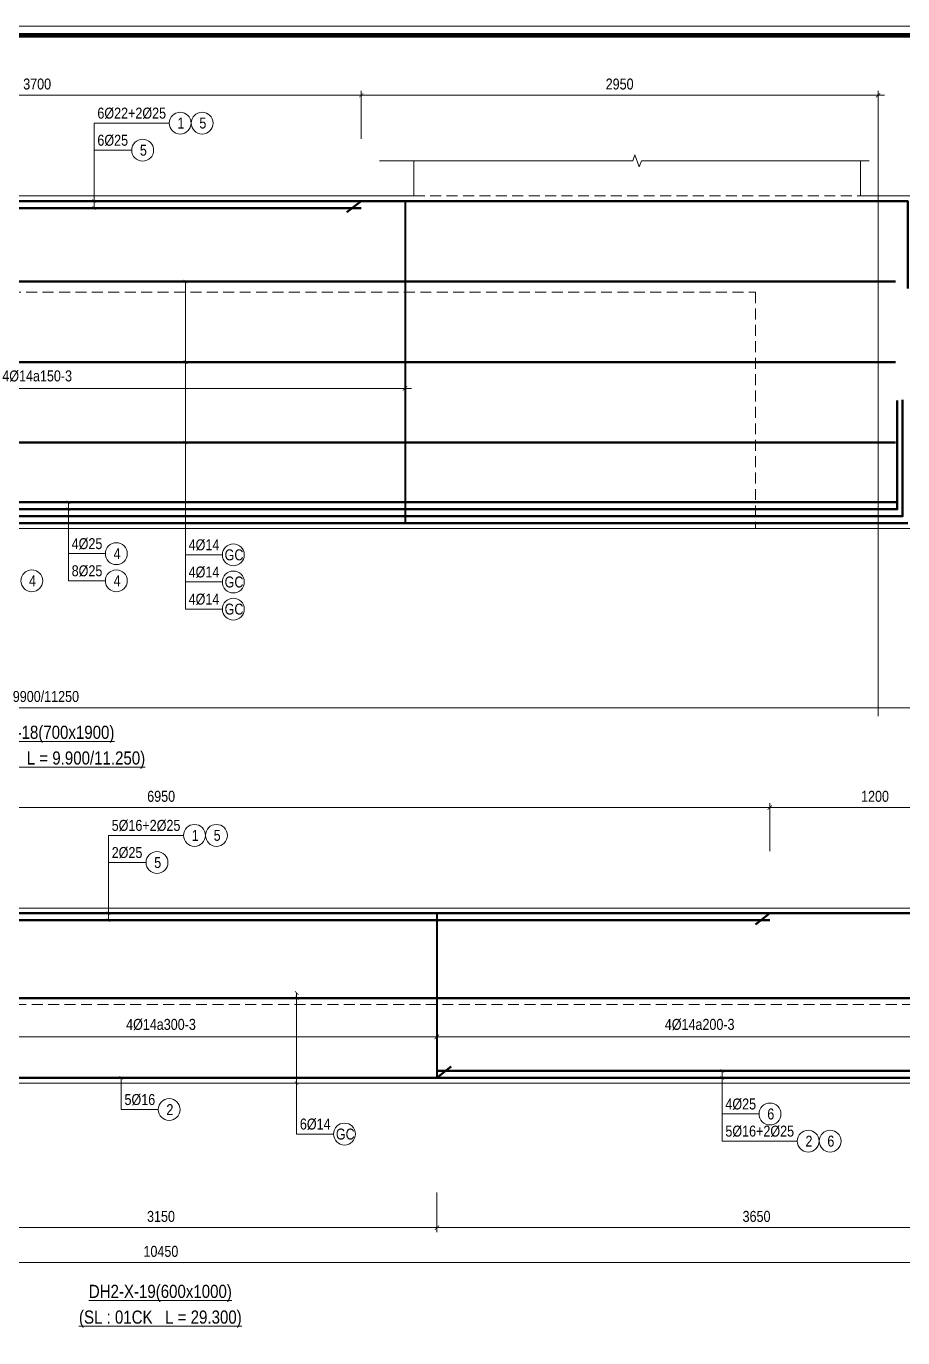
# Model space of a CAD drawing. Header units: millimetres. Extents: x 3014920 to 3563667, y -1638653 to -1356471.
# Drawn here: x 3243106 to 3248110, y -1593807 to -1586316 of the extents above; entities that cross this region are included whole.
import ezdxf
from ezdxf.enums import TextEntityAlignment as Align
from ezdxf.xclip import XClip

# ---------------------------------------------------------------- set-up
doc = ezdxf.new("R2010")
doc.units = ezdxf.units.MM
doc.header["$MEASUREMENT"] = 0
doc.header["$XCLIPFRAME"] = 0
doc.header["$PDMODE"] = 2
for name, pattern in [('6 TANG DIEN HINH 14-15$0$ACAD_ISO10W100', [18, 12, -3, 0, -3]), ('ACAD_ISO04W100', [30, 24, -3, 0, -3]), ('HIDDEN', [0.375, 0.25, -0.125])]:
    doc.linetypes.add(name, pattern=pattern)
doc.layers.get('0').update_dxf_attribs({"lineweight": 9})
doc.layers.get('Defpoints').update_dxf_attribs({"color": 10, "lineweight": 0})
for name, color, linetype, lineweight in [('CDAI', 21, 'Continuous', 40), ('CTHEP', 50, 'Continuous', 50), ('DBAO', 90, 'Continuous', 13), ('DGIONG', 130, 'Continuous', 13), ('KTH', 154, 'Continuous', 9), ('Net khuat', 8, 'HIDDEN', 13), ('TEXT', 7, 'Continuous', 15), ('TEXT P X', 1, 'Continuous', 9), ('TRUC', 251, 'ACAD_ISO04W100', 9)]:
    doc.layers.add(name, color=color, linetype=linetype, lineweight=lineweight)
doc.styles.add('Star-HelCon', font='VHELVCN_0.TTF')
doc.styles.add('TTP-HelCon', font='VHELVCN_0.TTF')
doc.styles.add('VNI-HELVE-CONDENSE', font='VHELVCN_0.TTF')
doc.dimstyles.new('kc-25', dxfattribs={"dimtxt": 62.5, "dimasz": 20, "dimexe": 20, "dimexo": 50, "dimgap": 25, "dimtad": 3, "dimdec": 0, "dimzin": 0, "dimdsep": 46, "dimtxsty": 'VNI-HELVE-CONDENSE', "dimblk": 'DIM', "dimcen": 2.5, "dimclrd": 256, "dimclre": 154, "dimclrt": 7, "dimaunit": 1, "dimadec": 0, "dimazin": 0, "dimtfac": 1, "dimtdec": 0, "dimtix": 1, "dimtmove": 0, "dimatfit": 3, "dimldrblk": 'DOT', "dimfxl": 1, "dimtolj": 1, "dimtzin": 0, "dimarcsym": 0})
doc.dimstyles.new('TTP-25', dxfattribs={"dimscale": 25, "dimtxt": 2.5, "dimasz": 1, "dimexe": 1, "dimexo": 1, "dimgap": 0.09, "dimtad": 0, "dimdec": 4, "dimrnd": 1, "dimzin": 9, "dimdsep": 46, "dimtxsty": 'TTP-HelCon', "dimblk": 'ARCHTICK', "dimcen": 0.09, "dimdle": 1.5, "dimclrd": 256, "dimclre": 256, "dimclrt": 7, "dimadec": 0, "dimazin": 0, "dimtfac": 1, "dimtdec": 4, "dimtmove": 0, "dimatfit": 3, "dimldrblk": 'ARCHTICK', "dimfxl": 1, "dimtvp": 1, "dimtolj": 1, "dimtzin": 0, "dimarcsym": 0})

# ---------------------------------------------------------------- blocks, each defined once
blk = doc.blocks.new('_ArchTick')
at = {"color": 0, "linetype": 'ByBlock', "const_width": 0.15}
blk.add_lwpolyline([(-0.5, -0.5), (0.5, 0.5)], dxfattribs=at)
blk = doc.blocks.new('*D1313')
at = {"layer": 'Defpoints', "color": 0, "transparency": 16777216}
for p in [(9670, -1910.2), (-230, -2470), (9670, -2895)]:
    blk.add_point(p, dxfattribs=at)
at = {"layer": 'KTH', "lineweight": -2, "transparency": 16777216}
for p, q in [((9670, -1935.2), (9670, -2920)), ((-230, -2495), (-230, -2920)), ((-267.5, -2895), (9707.5, -2895))]:
    blk.add_line(p, q, dxfattribs=at)
at = {"layer": 'KTH', "lineweight": -2, "transparency": 16777216, "xscale": 25, "yscale": 25, "zscale": 25, "rotation": 180}
blk.add_blockref('_ArchTick', (-230, -2895), dxfattribs=at)
at = {"layer": 'KTH', "lineweight": -2, "transparency": 16777216, "xscale": 25, "yscale": 25, "zscale": 25}
blk.add_blockref('_ArchTick', (9670, -2895), dxfattribs=at)
at = {"layer": 'KTH', "color": 7, "transparency": 16777216, "insert": (4720, -2830.1), "char_height": 62.5, "attachment_point": 5, "style": 'TTP-HelCon'}
blk.add_mtext('\\A1;9900/11250', dxfattribs=at)
blk = doc.blocks.new('DIM')
h = blk.add_hatch(color=1)
h.paths.add_polyline_path([(0.49, 0.29, 1), (0.29, 0.49), (-0.19, 0), (0.19, 0)])
h.paths.add_polyline_path([(0.19, 0), (-0.19, 0), (-0.49, -0.29, 1), (-0.29, -0.49)])
at = {"color": 9}
for p, q in [((-0.19, 0), (-1.5, 0)), ((0.19, 0), (1.5, 0))]:
    blk.add_line(p, q, dxfattribs=at)
at = {"color": 1}
for p, q in [((-0.49, -0.29), (0.29, 0.49)), ((-0.29, -0.49), (0.49, 0.29)), ((-0.19, 0), (0.19, 0))]:
    blk.add_line(p, q, dxfattribs=at)
blk.add_arc((-0.39, -0.39), 0.138, 135, 315, dxfattribs=at)
blk = doc.blocks.new('*D1314')
at = {"layer": 'Defpoints', "color": 0, "transparency": 16777216}
for p in [(2570, -572.9), (6770, -572.9), (6770, -1070)]:
    blk.add_point(p, dxfattribs=at)
at = {"layer": 'KTH', "lineweight": -2, "transparency": 16777216}
for p, q in [((2570, -597.9), (2570, -1095)), ((6770, -597.9), (6770, -1095)), ((2532.5, -1070), (6807.5, -1070))]:
    blk.add_line(p, q, dxfattribs=at)
at = {"layer": 'KTH', "lineweight": -2, "transparency": 16777216, "xscale": 25, "yscale": 25, "zscale": 25, "rotation": 180}
blk.add_blockref('_ArchTick', (2570, -1070), dxfattribs=at)
at = {"layer": 'KTH', "lineweight": -2, "transparency": 16777216, "xscale": 25, "yscale": 25, "zscale": 25}
blk.add_blockref('_ArchTick', (6770, -1070), dxfattribs=at)
at = {"layer": 'KTH', "color": 7, "transparency": 16777216, "insert": (4670, -1000.1), "char_height": 62.5, "attachment_point": 5, "style": 'TTP-HelCon'}
blk.add_mtext('\\A1;4Þ14a150-3', dxfattribs=at)
blk = doc.blocks.new('*D1315')
at = {"layer": 'Defpoints', "color": 0, "transparency": 16777216}
for p in [(9470, 604), (6520, 330), (9470, 330)]:
    blk.add_point(p, dxfattribs=at)
at = {"layer": 'KTH', "lineweight": -2, "transparency": 16777216}
for p, q in [((6482.5, 604), (9507.5, 604)), ((6520, 355), (6520, 629)), ((9470, 355), (9470, 629))]:
    blk.add_line(p, q, dxfattribs=at)
at = {"layer": 'KTH', "lineweight": -2, "transparency": 16777216, "xscale": 25, "yscale": 25, "zscale": 25, "rotation": 180}
blk.add_blockref('_ArchTick', (6520, 604), dxfattribs=at)
at = {"layer": 'KTH', "lineweight": -2, "transparency": 16777216, "xscale": 25, "yscale": 25, "zscale": 25}
blk.add_blockref('_ArchTick', (9470, 604), dxfattribs=at)
at = {"layer": 'KTH', "color": 7, "transparency": 16777216, "insert": (7995, 667.8), "char_height": 62.5, "attachment_point": 5, "style": 'TTP-HelCon'}
blk.add_mtext('\\A1;2950', dxfattribs=at)
blk = doc.blocks.new('*D1316')
at = {"layer": 'Defpoints', "color": 0, "transparency": 16777216}
for p in [(2820, 604), (2820, 330), (6520, 330)]:
    blk.add_point(p, dxfattribs=at)
at = {"layer": 'KTH', "lineweight": -2, "transparency": 16777216}
for p, q in [((6557.5, 604), (2782.5, 604)), ((2820, 355), (2820, 629)), ((6520, 355), (6520, 629))]:
    blk.add_line(p, q, dxfattribs=at)
at = {"layer": 'KTH', "lineweight": -2, "transparency": 16777216, "xscale": 25, "yscale": 25, "zscale": 25, "rotation": 180}
blk.add_blockref('_ArchTick', (2820, 604), dxfattribs=at)
at = {"layer": 'KTH', "lineweight": -2, "transparency": 16777216, "xscale": 25, "yscale": 25, "zscale": 25}
blk.add_blockref('_ArchTick', (6520, 604), dxfattribs=at)
at = {"layer": 'KTH', "color": 7, "transparency": 16777216, "insert": (4670, 667.8), "char_height": 62.5, "attachment_point": 5, "style": 'TTP-HelCon'}
blk.add_mtext('\\A1;3700', dxfattribs=at)
blk = doc.blocks.new('*D1909')
at = {"layer": 'Defpoints', "color": 0, "transparency": 16777216}
for p in [(48795.6, -6094.5), (51945.6, -6094.5), (51945.6, -6319.5)]:
    blk.add_point(p, dxfattribs=at)
at = {"layer": 'KTH', "lineweight": -2, "transparency": 16777216}
for p, q in [((48795.6, -6119.5), (48795.6, -6344.5)), ((51945.6, -6119.5), (51945.6, -6344.5)), ((48758.1, -6319.5), (51983.1, -6319.5))]:
    blk.add_line(p, q, dxfattribs=at)
at = {"layer": 'KTH', "lineweight": -2, "transparency": 16777216, "xscale": 25, "yscale": 25, "zscale": 25, "rotation": 180}
blk.add_blockref('_ArchTick', (48795.6, -6319.5), dxfattribs=at)
at = {"layer": 'KTH', "lineweight": -2, "transparency": 16777216, "xscale": 25, "yscale": 25, "zscale": 25}
blk.add_blockref('_ArchTick', (51945.6, -6319.5), dxfattribs=at)
at = {"layer": 'KTH', "color": 7, "transparency": 16777216, "insert": (50370.6, -6255.7), "char_height": 62.5, "attachment_point": 5, "style": 'TTP-HelCon'}
blk.add_mtext('\\A1;3150', dxfattribs=at)
blk = doc.blocks.new('*D1911')
at = {"layer": 'Defpoints', "color": 0, "transparency": 16777216}
for p in [(45145.2, -6094.2, 0), (55595.2, -6094.2, 0), (55595.2, -6519.1, 0)]:
    blk.add_point(p, dxfattribs=at)
at = {"layer": 'KTH', "lineweight": -2, "transparency": 16777216}
for p, q in [((45145.2, -6119.2, 0), (45145.2, -6544.1, 0)), ((55595.2, -6119.2, 0), (55595.2, -6544.1, 0)), ((45107.7, -6519.1, 0), (55632.7, -6519.1, 0))]:
    blk.add_line(p, q, dxfattribs=at)
at = {"layer": 'KTH', "lineweight": -2, "transparency": 16777216, "xscale": 25, "yscale": 25, "zscale": 25, "rotation": 180}
blk.add_blockref('_ArchTick', (45145.2, -6519.1, 0), dxfattribs=at)
at = {"layer": 'KTH', "lineweight": -2, "transparency": 16777216, "xscale": 25, "yscale": 25, "zscale": 25}
blk.add_blockref('_ArchTick', (55595.2, -6519.1, 0), dxfattribs=at)
at = {"layer": 'KTH', "color": 7, "transparency": 16777216, "insert": (50370.2, -6455.3, 0), "char_height": 62.5, "attachment_point": 5, "style": 'TTP-HelCon'}
blk.add_mtext('\\A1;10450', dxfattribs=at)
blk = doc.blocks.new('*D1912')
at = {"layer": 'Defpoints', "color": 0, "transparency": 16777216}
for p in [(48795.6, -5053.9), (51945.6, -5053.9), (51945.6, -5229.7)]:
    blk.add_point(p, dxfattribs=at)
at = {"layer": 'KTH', "lineweight": -2, "transparency": 16777216}
for p, q in [((48795.6, -5078.9), (48795.6, -5254.7)), ((51945.6, -5078.9), (51945.6, -5254.7)), ((48758.1, -5229.7), (51983.1, -5229.7))]:
    blk.add_line(p, q, dxfattribs=at)
at = {"layer": 'KTH', "lineweight": -2, "transparency": 16777216, "xscale": 25, "yscale": 25, "zscale": 25, "rotation": 180}
blk.add_blockref('_ArchTick', (48795.6, -5229.7), dxfattribs=at)
at = {"layer": 'KTH', "lineweight": -2, "transparency": 16777216, "xscale": 25, "yscale": 25, "zscale": 25}
blk.add_blockref('_ArchTick', (51945.6, -5229.7), dxfattribs=at)
at = {"layer": 'KTH', "color": 7, "transparency": 16777216, "insert": (50370.6, -5159.8), "char_height": 62.5, "attachment_point": 5, "style": 'TTP-HelCon'}
blk.add_mtext('\\A1;4Þ14a300-3', dxfattribs=at)
blk = doc.blocks.new('*D1913')
at = {"layer": 'Defpoints', "color": 0, "transparency": 16777216}
for p in [(51945.6, -6094.5), (55595.2, -6094.5), (51945.6, -6319.5)]:
    blk.add_point(p, dxfattribs=at)
at = {"layer": 'KTH', "lineweight": -2, "transparency": 16777216}
for p, q in [((51945.6, -6119.5), (51945.6, -6344.5)), ((55595.2, -6119.5), (55595.2, -6344.5)), ((55632.7, -6319.5), (51908.1, -6319.5))]:
    blk.add_line(p, q, dxfattribs=at)
at = {"layer": 'KTH', "lineweight": -2, "transparency": 16777216, "xscale": 25, "yscale": 25, "zscale": 25, "rotation": 180}
blk.add_blockref('_ArchTick', (51945.6, -6319.5), dxfattribs=at)
at = {"layer": 'KTH', "lineweight": -2, "transparency": 16777216, "xscale": 25, "yscale": 25, "zscale": 25}
blk.add_blockref('_ArchTick', (55595.2, -6319.5), dxfattribs=at)
at = {"layer": 'KTH', "color": 7, "transparency": 16777216, "insert": (53770.4, -6255.7), "char_height": 62.5, "attachment_point": 5, "style": 'TTP-HelCon'}
blk.add_mtext('\\A1;3650', dxfattribs=at)
blk = doc.blocks.new('*D1914')
at = {"layer": 'Defpoints', "color": 0, "transparency": 16777216}
for p in [(51945.6, -5053.9), (54945.9, -5045.9), (51945.6, -5229.7)]:
    blk.add_point(p, dxfattribs=at)
at = {"layer": 'KTH', "lineweight": -2, "transparency": 16777216}
for p, q in [((51945.6, -5078.9), (51945.6, -5254.7)), ((54945.9, -5070.9), (54945.9, -5254.7)), ((54983.4, -5229.7), (51908.1, -5229.7))]:
    blk.add_line(p, q, dxfattribs=at)
at = {"layer": 'KTH', "lineweight": -2, "transparency": 16777216, "xscale": 25, "yscale": 25, "zscale": 25, "rotation": 180}
blk.add_blockref('_ArchTick', (51945.6, -5229.7), dxfattribs=at)
at = {"layer": 'KTH', "lineweight": -2, "transparency": 16777216, "xscale": 25, "yscale": 25, "zscale": 25}
blk.add_blockref('_ArchTick', (54945.9, -5229.7), dxfattribs=at)
at = {"layer": 'KTH', "color": 7, "transparency": 16777216, "insert": (53445.7, -5159.8), "char_height": 62.5, "attachment_point": 5, "style": 'TTP-HelCon'}
blk.add_mtext('\\A1;4Þ14a200-3', dxfattribs=at)
blk = doc.blocks.new('*D1916')
at = {"layer": 'Defpoints', "color": 0, "transparency": 16777216}
for p in [(55046.6, -3920.2), (53846.6, -4194.2), (55046.6, -4294.2)]:
    blk.add_point(p, dxfattribs=at)
at = {"layer": 'KTH', "lineweight": -2, "transparency": 16777216}
for p, q in [((53809.1, -3920.2), (55084.1, -3920.2)), ((53846.6, -4169.2), (53846.6, -3895.2)), ((55046.6, -4269.2), (55046.6, -3895.2))]:
    blk.add_line(p, q, dxfattribs=at)
at = {"layer": 'KTH', "lineweight": -2, "transparency": 16777216, "xscale": 25, "yscale": 25, "zscale": 25, "rotation": 180}
blk.add_blockref('_ArchTick', (53846.6, -3920.2), dxfattribs=at)
at = {"layer": 'KTH', "lineweight": -2, "transparency": 16777216, "xscale": 25, "yscale": 25, "zscale": 25}
blk.add_blockref('_ArchTick', (55046.6, -3920.2), dxfattribs=at)
at = {"layer": 'KTH', "color": 7, "transparency": 16777216, "insert": (54446.6, -3856.3), "char_height": 62.5, "attachment_point": 5, "style": 'TTP-HelCon'}
blk.add_mtext('\\A1;1200', dxfattribs=at)
blk = doc.blocks.new('*D1917')
at = {"layer": 'Defpoints', "color": 0, "transparency": 16777216}
for p in [(46896.6, -3920.2), (46896.6, -4194.2), (53846.6, -4194.2)]:
    blk.add_point(p, dxfattribs=at)
at = {"layer": 'KTH', "lineweight": -2, "transparency": 16777216}
for p, q in [((53884.1, -3920.2), (46859.1, -3920.2)), ((46896.6, -4169.2), (46896.6, -3895.2)), ((53846.6, -4169.2), (53846.6, -3895.2))]:
    blk.add_line(p, q, dxfattribs=at)
at = {"layer": 'KTH', "lineweight": -2, "transparency": 16777216, "xscale": 25, "yscale": 25, "zscale": 25, "rotation": 180}
blk.add_blockref('_ArchTick', (46896.6, -3920.2), dxfattribs=at)
at = {"layer": 'KTH', "lineweight": -2, "transparency": 16777216, "xscale": 25, "yscale": 25, "zscale": 25}
blk.add_blockref('_ArchTick', (53846.6, -3920.2), dxfattribs=at)
at = {"layer": 'KTH', "color": 7, "transparency": 16777216, "insert": (50371.6, -3856.3), "char_height": 62.5, "attachment_point": 5, "style": 'TTP-HelCon'}
blk.add_mtext('\\A1;6950', dxfattribs=at)
blk = doc.blocks.new('CHG_XX_Khung ten')
blk.add_lwpolyline([(15, 579), (826, 579), (826, 15), (15, 15)], close=True)
at = {"color": 4, "linetype": 'Continuous', "const_width": 1}
blk.add_lwpolyline([(17, 577), (824, 577), (824, 17), (17, 17)], close=True, dxfattribs=at)
blk = doc.blocks.new('2X-18')
at = {"layer": 'CDAI'}
blk.add_lwpolyline([(6770.00164, 0), (6770.00164, -1840)], dxfattribs=at)
at = {"layer": 'CTHEP'}
for p, q in [((6438.57575, -64.5255), (6520.00165, 0)), ((9570.00164, -460), (-109.77365, -460)), ((9569.99969, -920), (-109.77365, -920)), ((9569.99969, -1380), (-109.77365, -1380))]:
    blk.add_line(p, q, dxfattribs=at)
for points in [[(-200, 0), (9639.99282, 0), (9639.99282, -500)], [(2819.99119, -40), (6520.00165, -40)], [(4619.99119, -1800), (9609.98399, -1800), (9609.98399, -1135.60463)], [(4619.99119, -1760), (9579.97516, -1759.99999), (9579.97516, -1140)], [(9579.97516, -1720), (-140, -1720)], [(4619.99119, -1760), (-140, -1760)], [(-200, -1840), (9639.99282, -1840)], [(4619.99119, -1800), (-170, -1800)]]:
    blk.add_lwpolyline(points, dxfattribs=at)
at = {"layer": 'DBAO', "linetype": 'Continuous'}
for p, q in [((6820.00164, 30), (6820.00164, 230)), ((9370.00164, 30), (9370.00164, 230)), ((2519.99119, 30), (6820.00164, 30)), ((9670.00165, 30), (9370.00164, 30))]:
    blk.add_line(p, q, dxfattribs=at)
at = {"layer": 'DBAO', "linetype": 'Continuous', "flags": 128}
blk.add_lwpolyline([(9670.00165, -1870), (-230.00883, -1870), (-230.00883, 30)], dxfattribs=at)
at = {"layer": 'DGIONG', "linetype": 'Continuous', "elevation": 0, "flags": 128}
blk.add_lwpolyline([(9420.00164, 230), (8120.00164, 230), (8107.50164, 195.65653), (8082.50164, 264.34347), (8070.00164, 230), (6625.14384, 230)], dxfattribs=at)
at = {"layer": 'DGIONG'}
for centre in [(5486.57625, 445.02234), (5611.57625, 445.02234), (5272.1663, 290.04134), (5121.98195, -2013.93133), (5789.6719, -2020.75583), (4639.17531, -2168.91234), (5121.98191, -2168.91234), (5789.6719, -2175.73684), (5789.6719, -2330.71784)]:
    blk.add_circle(centre, 62.5, dxfattribs=at)
at = {"layer": 'Net khuat', "ltscale": 250}
for p, q in [((6820.00164, 30), (9570.00164, 30)), ((669.98956, -519.96736), (8770.00004, -519.98528)), ((8770.00004, -519.98528), (8770.00004, -1870))]:
    blk.add_line(p, q, dxfattribs=at)
at = {"layer": 'TRUC', "linetype": '6 TANG DIEN HINH 14-15$0$ACAD_ISO10W100', "ltscale": 1250}
blk.add_lwpolyline([(9470.00165, 408.27092), (9470.00165, -2942.59717)], dxfattribs=at)
at = {"layer": 'TEXT', "style": 'TTP-HelCon'}
for s, p in [('6Þ22+2Þ25', (5013.76838, 470.87528, 0)), ('6Þ25', (5013.76848, 315.89428, 0)), ('4Þ25', (4867.06357, -1988.07839, 0)), ('4Þ14', (5534.75352, -1994.90289, 0)), ('8Þ25', (4867.06354, -2143.05939, 0)), ('4Þ14', (5534.75352, -2149.88389, 0)), ('4Þ14', (5534.75352, -2304.86489, 0))]:
    blk.add_text(s, height=62.5, dxfattribs=at).set_placement(p)
at = {"layer": 'TEXT', "style": 'Star-HelCon'}
for s, p in [('1', (5490.74292, 445.02234)), ('5', (5615.74292, 445.02234)), ('5', (5276.33297, 290.04134)), ('4', (5126.14862, -2013.93133)), ('GC', (5793.83857, -2020.75583)), ('4', (4643.34198, -2168.91234)), ('4', (5126.14858, -2168.91234)), ('GC', (5793.83857, -2175.73684)), ('GC', (5793.83857, -2330.71784))]:
    blk.add_text(s, height=62.5, dxfattribs=at).set_placement(p, align=Align.MIDDLE)
at = {"layer": 'TEXT', "style": 'TTP-HelCon'}
for s, p in [('%%UDH2-X-18(700x1900)', (4702.80227, -3071.64574)), ('%%U(SL : 03CK   L = 9.900/11.250)', (4702.80227, -3218.54033))]:
    blk.add_text(s, height=75, dxfattribs=at).set_placement(p, align=Align.CENTER)
at = {"layer": 'KTH'}
dim = blk.add_linear_dim(base=(2819.99119, 604.00461), p1=(6520.00165, 330), p2=(2819.99119, 330), dimstyle='TTP-25', override={"dimtmove": 1}, dxfattribs=at)
dim.commit()
dim.dimension.update_dxf_attribs({"geometry": '*D1316', "text_midpoint": (4669.99642, 667.83794)})
dim = blk.add_linear_dim(base=(9470.00165, 604.00461), p1=(6520.00165, 330), p2=(9470.00165, 330), angle=180, dimstyle='TTP-25', override={"dimtmove": 1}, dxfattribs=at)
dim.commit()
dim.dimension.update_dxf_attribs({"geometry": '*D1315', "text_midpoint": (7995.00165, 667.83794)})
at = {"layer": 'KTH', "color": 1}
dim = blk.add_linear_dim(base=(6770.00164, -1070), p1=(2569.99119, -572.86333), p2=(6770.00164, -572.86333), text='4Þ14a150-3', dimstyle='TTP-25', override={"dimtmove": 1}, dxfattribs=at)
dim.commit()
dim.dimension.update_dxf_attribs({"geometry": '*D1314', "text_midpoint": (4669.99642, -1000.08333)})
at = {"layer": 'KTH'}
dim = blk.add_linear_dim(base=(9669.9912, -2894.95574), p1=(-230.01044, -2470), p2=(9669.9912, -1910.21576), angle=180, text='<>/11250', dimstyle='TTP-25', override={"dimtmove": 1}, dxfattribs=at)
dim.commit()
dim.dimension.update_dxf_attribs({"geometry": '*D1313', "text_midpoint": (4719.99038, -2830.1224)})
at = {"layer": 'DGIONG'}
for points in [[(4995.25652, -40), (4995.25635, 445.02234), (5424.07625, 445.02234)], [(4995.25653, 0), (4995.25635, 290.04134), (5209.6663, 290.04134)], [(5516.24167, -460), (5516.24149, -2020.75583), (5727.1719, -2020.75583)], [(5516.24166, -920), (5516.24149, -2175.73684), (5727.1719, -2175.73684)], [(5516.24166, -1380), (5516.24149, -2330.71784), (5727.1719, -2330.71784)], [(4848.55165, -1720), (4848.55154, -2013.93133), (5059.48195, -2013.93133)], [(4848.55166, -1760), (4848.55151, -2168.91234), (5059.48191, -2168.91234)]]:
    blk.add_leader(points, dimstyle='kc-25', override={"dimtad": 0, "dimldrblk": 'ArchTick', "dimfxl": 100, "dimarcsym": 1}, dxfattribs=at)
blk = doc.blocks.new('2X-19')
at = {"layer": 'CDAI'}
blk.add_lwpolyline([(51945.56061, -4524.16585), (51945.56061, -5464.16585)], dxfattribs=at)
at = {"layer": 'CTHEP'}
for p, q in [((53765.13633, -4588.69135), (53846.56222, -4524.16585)), ((53745.54971, -5009.16585), (45107.27564, -5009.16585)), ((74284.57713, -5009.16585), (53745.54971, -5009.16585)), ((52026.9865, -5399.64035), (51945.56061, -5464.16585))]:
    blk.add_line(p, q, dxfattribs=at)
for points in [[(45075.56057, -4524.16585), (55076.56114, -4524.16585)], [(46896.55177, -4564.16585), (53846.56222, -4564.16585)], [(45716.55231, -5464.16584), (74311.55328, -5464.16584), (74311.55328, -4864.16584)], [(51945.56061, -5424.16585), (55661.55328, -5424.16585)], [(58345.55135, -5424.16585), (54327.97654, -5424.16585)]]:
    blk.add_lwpolyline(points, dxfattribs=at)
at = {"layer": 'DBAO', "linetype": 'Continuous'}
for p, q in [((45696.55036, -4494.16585), (55046.55231, -4494.16585)), ((55696.55231, -5494.16585), (45746.55231, -5494.16585))]:
    blk.add_line(p, q, dxfattribs=at)
at = {"layer": 'DGIONG'}
for centre in [(50562.13683, -4079.14351), (50687.13683, -4079.14351), (50347.72687, -4234.12451), (50417.35634, -5644.92168), (53847.44212, -5670.16718), (51418.42272, -5784.90269), (54065.33162, -5825.14819), (54190.33162, -5825.14819)]:
    blk.add_circle(centre, 62.5, dxfattribs=at)
at = {"layer": 'Net khuat', "ltscale": 250}
blk.add_line((45695.55013, -5044.13311), (54995.55168, -5044.15123), dxfattribs=at)
at = {"layer": 'TEXT', "style": 'TTP-HelCon'}
for s, p in [('5Þ16+2Þ25', (50089.32895, -4053.29057, 0)), ('2Þ25', (50089.32905, -4208.27157, 0)), ('5Þ16', (50162.43796, -5619.06874, 0)), ('4Þ25', (53592.52375, -5644.31424, 0)), ('6Þ14', (51163.50435, -5759.04974)), ('5Þ16+2Þ25', (53592.52375, -5799.29524, 0))]:
    blk.add_text(s, height=62.5, dxfattribs=at).set_placement(p)
at = {"layer": 'TEXT', "style": 'Star-HelCon'}
for s, p in [('1', (50566.30349, -4079.14351)), ('5', (50691.30349, -4079.14351)), ('5', (50351.89354, -4234.12451)), ('2', (50421.52301, -5644.92168)), ('6', (53851.60879, -5670.16718)), ('GC', (51422.58939, -5784.90269)), ('2', (54069.49829, -5825.14819)), ('6', (54194.49829, -5825.14819))]:
    blk.add_text(s, height=62.5, dxfattribs=at).set_placement(p, align=Align.MIDDLE)
at = {"layer": 'TEXT', "color": 6, "style": 'TTP-HelCon'}
for s, p in [('%%UDH2-X-19(600x1000)', (50366.95994, -6720.83364)), ('%%U(SL : 01CK   L = 29.300)', (50366.95994, -6867.72824))]:
    blk.add_text(s, height=75, dxfattribs=at).set_placement(p, align=Align.CENTER)
at = {"layer": 'KTH'}
for base, p1, p2, picture, middle in [((46896.5517670466, -3920.1612400424), (53846.562218627, -4194.1658481101), (46896.5517670466, -4194.1658481271), '*D1917', (50371.5569928368, -3856.3279067091)), ((51945.56061, -6319.50233), (48795.55177, -6094.50233), (51945.56061, -6094.50233), '*D1909', (50370.55619, -6255.669))]:
    dim = blk.add_linear_dim(base=base, p1=p1, p2=p2, dimstyle='TTP-25', override={"dimtmove": 1}, dxfattribs=at)
    dim.commit()
    dim.dimension.update_dxf_attribs({"geometry": picture, "text_midpoint": middle})
for base, p1, p2, picture, middle in [((55046.55036, -3920.16124), (53846.56222, -4194.16585), (55046.55036, -4294.16585), '*D1916', (54446.55629, -3856.32791)), ((55595.2167904945, -6519.1215869808, 0.0000000015), (45145.2187378695, -6094.1658482533, 0.0000000014), (55595.2167904945, -6094.1658481662, 0.0000000014), '*D1911', (50370.217764182, -6455.2882536474, 0.0000000015)), ((51945.56061, -6319.50233), (55595.21679, -6094.50233), (51945.56061, -6094.50233), '*D1913', (53770.3887, -6255.669))]:
    dim = blk.add_linear_dim(base=base, p1=p1, p2=p2, angle=180, dimstyle='TTP-25', override={"dimtmove": 1}, dxfattribs=at)
    dim.commit()
    dim.dimension.update_dxf_attribs({"geometry": picture, "text_midpoint": middle})
at = {"layer": 'KTH', "color": 1}
dim = blk.add_linear_dim(base=(51945.56061, -5229.67674), p1=(48795.55177, -5053.94724), p2=(51945.56061, -5053.94724), text='4Þ14a300-3', dimstyle='TTP-25', override={"dimtmove": 1}, dxfattribs=at)
dim.commit()
dim.dimension.update_dxf_attribs({"geometry": '*D1912', "text_midpoint": (50370.55619, -5159.76007)})
dim = blk.add_linear_dim(base=(51945.56061, -5229.67674), p1=(54945.88685, -5045.88131), p2=(51945.56061, -5053.94724), angle=180, text='4Þ14a200-3', dimstyle='TTP-25', override={"dimtmove": 1}, dxfattribs=at)
dim.commit()
dim.dimension.update_dxf_attribs({"geometry": '*D1914', "text_midpoint": (53445.72373, -5159.76007)})
at = {"layer": 'DGIONG'}
for points in [[(50070.81709, -4564.16585), (50070.81692, -4079.14351), (50499.63683, -4079.14351)], [(50070.8171, -4524.16585), (50070.81692, -4234.12451), (50285.22687, -4234.12451)], [(51144.99249, -4979.16585), (51144.99232, -5784.90269), (51355.92272, -5784.90269)], [(51144.99249, -5009.16585), (51144.99232, -5784.90269), (51355.92272, -5784.90269)], [(50143.92609, -5464.16585), (50143.92593, -5644.92168), (50354.85634, -5644.92168)], [(53574.01208, -5424.16585), (53574.01172, -5670.16718), (53784.94212, -5670.16718)], [(53574.01203, -5464.16585), (53574.01172, -5825.14819), (54002.83162, -5825.14819)], [(51144.99249, -5494.16585), (51144.99232, -5784.90269), (51355.92272, -5784.90269)]]:
    blk.add_leader(points, dimstyle='kc-25', override={"dimtad": 0, "dimldrblk": 'ArchTick', "dimfxl": 100, "dimarcsym": 1}, dxfattribs=at)

msp = doc.modelspace()

# ---------------------------------------------------------------- block references
at = {"layer": 'DBAO'}
ref = msp.add_blockref('2X-19', (3193504.9686, -1586858.30666), dxfattribs=at)
XClip(ref).set_block_clipping_path([(42792.7913770298, -8282.4623383291), (59840.73406226, -3770.183113538)])
at = {"layer": 'TEXT P X', "color": 5}
msp.add_blockref('2X-18', (3238498.75318, -1587314.30379), dxfattribs=at)

# ---------------------------------------------------------------- next in the draw order: block references
at = {"color": 5, "xscale": 25.92478421704392, "yscale": 25.92478421704392, "zscale": 25.92478421704392}
msp.add_blockref('CHG_XX_Khung ten', (3236626.06261, -1601326.46106), dxfattribs=at)

doc.saveas('drawing.dxf')
